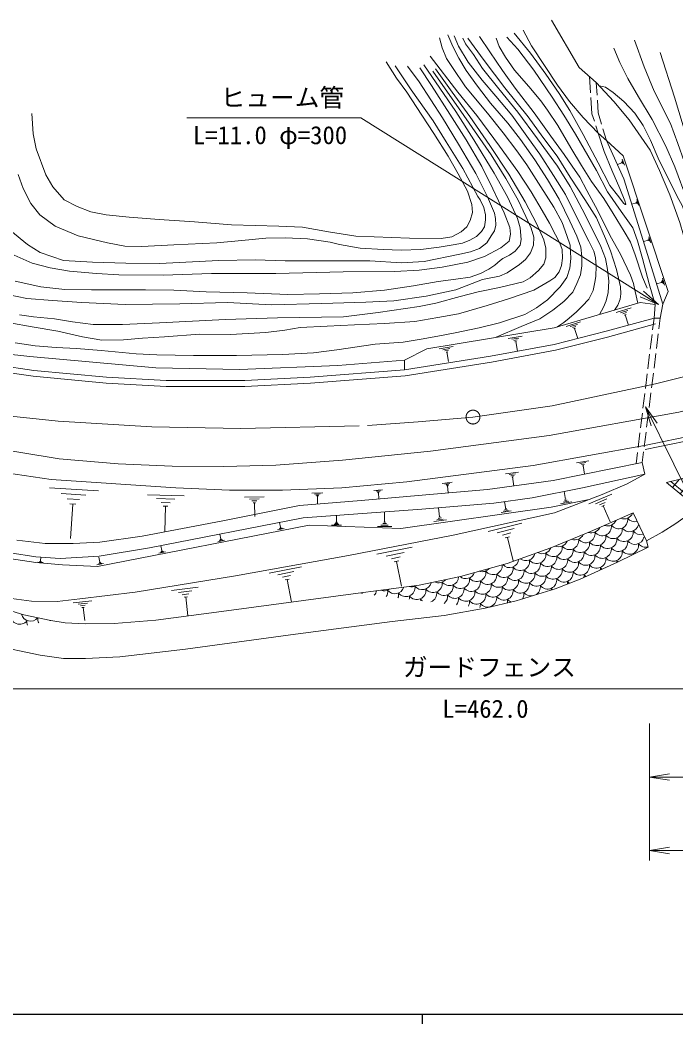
# Model space of a CAD drawing. Units: millimetres, scale not verified. Extents: x 40000 to 680000, y 20000 to 380000.
# Drawn here: x 227308 to 293680, y 204000 to 305500 of the extents above; entities that cross this region are included whole.
import ezdxf
from ezdxf.enums import TextEntityAlignment as Align

# ---------------------------------------------------------------- set-up
doc = ezdxf.new("R2010")
doc.units = ezdxf.units.MM
doc.header["$LTSCALE"] = 1000
doc.linetypes.add('CHAIN', pattern=[18.5, 12, -1.5, 3.5, -1.5])
for name, color, linetype, lineweight in [('M-BMK', 2, 'CHAIN', 13), ('M-STR-HTXT', 7, 'Continuous', 13), ('M-TTL-BAND', 7, 'Continuous', 25), ('M-WORK', 1, 'Continuous', 13)]:
    doc.layers.add(name, color=color, linetype=linetype, lineweight=lineweight)
doc.styles.add('ＭＳ ゴシック', font='')
doc.styles.get('ＭＳ ゴシック').set_extended_font_data('MS Gothic')

# ---------------------------------------------------------------- blocks, each defined once
blk = doc.blocks.new('open_arrow')
at = {"color": 0, "linetype": 'Continuous', "lineweight": -2}
blk.add_lwpolyline([(7.5, 1.25), (0, 0), (7.5, -1.25)], dxfattribs=at)

msp = doc.modelspace()

# ---------------------------------------------------------------- hatches: boundary and pattern name
at = {"layer": 'M-WORK'}
h = msp.add_hatch(dxfattribs=at)
h.set_pattern_fill('USER', color=256, style=0, pattern_type=2)
h.set_pattern_definition([(50, (298561, 258229), (-766.04, 642.79), []), (140, (298561, 258229), (-642.79, -766.04), [])])
h.paths.add_polyline_path([(292726, 258750), (304355, 261560), (304759, 258249), (295809, 256203)])

# ---------------------------------------------------------------- linework, layer by layer
at = {"layer": 'M-BMK'}
msp.add_lwpolyline([(137117, 277014), (143907, 276969), (151466, 276637), (156435, 276166), (163551, 275114), (173612, 273452), (205886, 268493), (222478, 265876), (231176, 264940), (240636, 264363), (249637, 264195), (262457, 264507), (267579, 264881), (273143, 265358), (281146, 266487), (291612, 268729), (311588, 273713), (320118, 275853), (324259, 276952), (342834, 281673), (370819, 288622)], dxfattribs=at)
msp.add_circle((273143, 265358), 700, dxfattribs=at)
at = {"layer": 'M-STR-HTXT'}
for p, q in [((75129, 237894), (527173, 237894)), ((291009, 234384), (291009, 227964)), ((291009, 232180), (291009, 220530)), ((291009, 228964), (521471, 228964)), ((291009, 221530), (555314, 221530))]:
    msp.add_line(p, q, dxfattribs=at)
for points in [[(291920, 276735), (261800, 295600), (244200, 295600)], [(290600, 266400), (299200, 249000), (321700, 249000)]]:
    msp.add_lwpolyline(points, dxfattribs=at)
at = {"layer": 'M-TTL-BAND'}
for p, q in [((40000, 205000), (579000, 205000)), ((268000, 205000), (268000, 204000))]:
    msp.add_line(p, q, dxfattribs=at)
at = {"layer": 'M-WORK'}
for p, q in [((285043, 298158), (284935, 299795)), ((285702, 297914), (285618, 299194)), ((285184, 296022), (285076, 297659)), ((285820, 296135), (285735, 297415)), ((285428, 295275), (285184, 296022)), ((286159, 294971), (285820, 296135)), ((285826, 294051), (285582, 294799)), ((286638, 293327), (286298, 294491)), ((288252, 291435), (288490, 290823)), ((288188, 291057), (287759, 290890)), ((288173, 291095), (288202, 291019)), ((288219, 291157), (288279, 291004)), ((288250, 291258), (288370, 290952)), ((289739, 287366), (289931, 286760)), ((289653, 287005), (289229, 286871)), ((289641, 287043), (289665, 286967)), ((289690, 287100), (289738, 286949)), ((289727, 287195), (289822, 286892)), ((290860, 283235), (290436, 283100)), ((290848, 283273), (290872, 283197)), ((290897, 283330), (290945, 283178)), ((290933, 283425), (291029, 283122)), ((290946, 283595), (291138, 282989)), ((292302, 279196), (292413, 278846)), ((292316, 279393), (292538, 278693)), ((292217, 278977), (291727, 278821)), ((292203, 279020), (292231, 278933)), ((292259, 279086), (292315, 278911)), ((287631, 275924), (289149, 276407)), ((288059, 275893), (288818, 276135)), ((286613, 274031), (291464, 275354)), ((288297, 275801), (288676, 275922)), ((288440, 275680), (288630, 275740)), ((288535, 275710), (288873, 274648)), ((291321, 274196), (291464, 275354)), ((292094, 275370), (291956, 274265)), ((282564, 274534), (284020, 274998)), ((282974, 274504), (283702, 274736)), ((283202, 274416), (283566, 274532)), ((283340, 274300), (283522, 274358)), ((283431, 274329), (283755, 273309)), ((286765, 273451), (291622, 274775)), ((276694, 273301), (278106, 273542)), ((277071, 273220), (277777, 273340)), ((277272, 273109), (277625, 273169)), ((281352, 272702), (286613, 274031)), ((281481, 272116), (286765, 273451)), ((291076, 272211), (291259, 273700)), ((291894, 273769), (291708, 272280)), ((269722, 272254), (271134, 272495)), ((270099, 272173), (270805, 272293)), ((270300, 272062), (270653, 272122)), ((274929, 271502), (281352, 272702)), ((275030, 270911), (281481, 272116)), ((277384, 272983), (277560, 273013)), ((277472, 272998), (277641, 272009)), ((220458, 271299), (228690, 270081)), ((266198, 270137), (274929, 271502)), ((270412, 271936), (270589, 271966)), ((270500, 271951), (270669, 270962)), ((290831, 270226), (291014, 271715)), ((291646, 271784), (291460, 270296)), ((220361, 270707), (228618, 269485)), ((228690, 270081), (236055, 269380)), ((256673, 269398), (266198, 270137)), ((266268, 269540), (275030, 270911)), ((228618, 269485), (236010, 268781)), ((236055, 269380), (242109, 269048)), ((242109, 269048), (250047, 269048)), ((250047, 269048), (256673, 269398)), ((256712, 268799), (266268, 269540)), ((290585, 268242), (290769, 269730)), ((291398, 269800), (291212, 268311)), ((236010, 268781), (242093, 268448)), ((242093, 268448), (250063, 268448)), ((250063, 268448), (256712, 268799)), ((290340, 266257), (290524, 267745)), ((291150, 267815), (290964, 266327)), ((290095, 264272), (290279, 265760)), ((290902, 265831), (290716, 264342)), ((289850, 262287), (290034, 263775)), ((290654, 263846), (290468, 262358)), ((290484, 262485), (295739, 263553)), ((290563, 262093), (295828, 263163)), ((283613, 260730), (284851, 260925)), ((289646, 260633), (289789, 261791)), ((290406, 261861), (290268, 260757)), ((283942, 260655), (284561, 260753)), ((284116, 260556), (284426, 260605)), ((284213, 260444), (284368, 260468)), ((284291, 260456), (284427, 259590)), ((276441, 259630), (277763, 259792)), ((276788, 259538), (277449, 259619)), ((276969, 259426), (277300, 259467)), ((277068, 259304), (277233, 259325)), ((277151, 259314), (277264, 258389)), ((230275, 258216), (235236, 257885)), ((263122, 257929), (263990, 257992)), ((263345, 257858), (263779, 257889)), ((270029, 258657), (271039, 258765)), ((270292, 258583), (270797, 258637)), ((270429, 258496), (270682, 258522)), ((270503, 258401), (270629, 258415)), ((270566, 258408), (270641, 257701)), ((282510, 257032), (282354, 257825)), ((231482, 257637), (233962, 257471)), ((232069, 257099), (233309, 257017)), ((240210, 257510), (243922, 257402)), ((241127, 257112), (242983, 257058)), ((250024, 257260), (252004, 257296)), ((250522, 257071), (251512, 257089)), ((250774, 256878), (251269, 256887)), ((256825, 257680), (257952, 257701)), ((257109, 257573), (257672, 257583)), ((257252, 257463), (257534, 257468)), ((257324, 257351), (257465, 257354)), ((257395, 257352), (257409, 256563)), ((263460, 257779), (263677, 257794)), ((263520, 257696), (263629, 257704)), ((263575, 257700), (263618, 257092)), ((276455, 256089), (276340, 256796)), ((283144, 256803), (282011, 256580)), ((282838, 256861), (282272, 256749)), ((282674, 256946), (282391, 256891)), ((282581, 257046), (282440, 257018)), ((284869, 256579), (287177, 257564)), ((285544, 256594), (286698, 257087)), ((232346, 256582), (232966, 256541)), ((232656, 256562), (232425, 253089)), ((241580, 256727), (242508, 256700)), ((241801, 256349), (242265, 256336)), ((242033, 256342), (241958, 253744)), ((250901, 256682), (251148, 256687)), ((251025, 256684), (251050, 255298)), ((269760, 255264), (269641, 256172)), ((277010, 255868), (276000, 255703)), ((276741, 255928), (276236, 255845)), ((276598, 256008), (276346, 255967)), ((276519, 256099), (276392, 256078)), ((285931, 256486), (286508, 256733)), ((286174, 256317), (286463, 256440)), ((286318, 256379), (287008, 254763)), ((259334, 254730), (259343, 255416)), ((264199, 254735), (264192, 255764)), ((270461, 254960), (269163, 254789)), ((270119, 255047), (269470, 254962)), ((269940, 255156), (269615, 255113)), ((269841, 255275), (269679, 255253)), ((254049, 254091), (253363, 253950)), ((253863, 254124), (253520, 254054)), ((253664, 254226), (253565, 254707)), ((253764, 254175), (253592, 254140)), ((253707, 254235), (253621, 254218)), ((259820, 254430), (258840, 254443)), ((259576, 254531), (259087, 254538)), ((259455, 254631), (259210, 254634)), ((259395, 254730), (259273, 254731)), ((264938, 254298), (263467, 254288)), ((264569, 254443), (263833, 254438)), ((264384, 254589), (264016, 254586)), ((264291, 254735), (264107, 254734)), ((274672, 253797), (278072, 254632)), ((275605, 253666), (277306, 254083)), ((247997, 252901), (247311, 252760)), ((247812, 252934), (247468, 252864)), ((247612, 253036), (247514, 253517)), ((247712, 252985), (247540, 252950)), ((247655, 253045), (247569, 253027)), ((276114, 253430), (276964, 253639)), ((276410, 253142), (276835, 253247)), ((276622, 253194), (277207, 250814)), ((242041, 251725), (241355, 251585)), ((241856, 251759), (241513, 251689)), ((241656, 251861), (241558, 252341)), ((241756, 251810), (241584, 251775)), ((241699, 251870), (241613, 251852)), ((263401, 251494), (266987, 252193)), ((229507, 250704), (229235, 250721)), ((229442, 250763), (229307, 250771)), ((229412, 250819), (229344, 250823)), ((229378, 250821), (229402, 251202)), ((235380, 250698), (235282, 251178)), ((235423, 250707), (235337, 250689)), ((264368, 251310), (266161, 251659)), ((264886, 251039), (265782, 251213)), ((265180, 250724), (265628, 250811)), ((265404, 250767), (265893, 248257)), ((229639, 250641), (229096, 250675)), ((235765, 250562), (235079, 250422)), ((235580, 250596), (235237, 250526)), ((235480, 250647), (235308, 250612)), ((252520, 249589), (255773, 250222)), ((253396, 249422), (255023, 249739)), ((253866, 249176), (254680, 249334)), ((254133, 248890), (254540, 248969)), ((254336, 248930), (254780, 246652)), ((242619, 247821), (245335, 248145)), ((243331, 247630), (244689, 247793)), ((232675, 246563), (234576, 246790)), ((243702, 247399), (244381, 247480)), ((243905, 247148), (244244, 247188)), ((244074, 247168), (244301, 245267)), ((233173, 246430), (234124, 246543)), ((233433, 246268), (233909, 246325)), ((233575, 246092), (233812, 246121)), ((233694, 246106), (233852, 244775))]:
    msp.add_line(p, q, dxfattribs=at)
for points in [[(281098, 305500), (283894, 300710), (285618, 299194), (287390, 297283), (288941, 295428), (291073, 292355), (292014, 290278), (293066, 287814), (294063, 285018), (294810, 282470), (295558, 279203), (296177, 276040)], [(226800, 272860), (228843, 272548), (230959, 272392), (233010, 272278), (235504, 272081), (239073, 271752), (241165, 271662), (244865, 271580), (249205, 271588), (253881, 271679), (257006, 271843), (259369, 272154), (263249, 272721), (266072, 272950), (267901, 273229), (269583, 273525), (271338, 273869), (273759, 274386), (275834, 274903), (278394, 275740), (279567, 276396), (280691, 277224), (281979, 278537), (282627, 279464), (282955, 280432), (283029, 281408), (282971, 282733), (282651, 283705), (282172, 285046), (281335, 286572), (280006, 288652), (278591, 290867), (277594, 292282), (276203, 294115), (274604, 296076), (272401, 298747), (271059, 300703), (270469, 301601), (270026, 302709), (269755, 303693)], [(275504, 273422), (278009, 274505), (279910, 275299), (281221, 276167), (282328, 277034), (283251, 277976), (283657, 278880), (284027, 279748), (284156, 280652), (284156, 281594), (284045, 282553), (283657, 283661), (282938, 285174), (281867, 287408), (280667, 289383), (279394, 291358), (277935, 293425), (276680, 295087), (274927, 297099), (273598, 298834), (272453, 300403), (271696, 301639), (271087, 302839), (270607, 304021)], [(271244, 303914), (271669, 302862), (272665, 301238), (274068, 299429), (275453, 297805), (277059, 295885), (278775, 293522), (279901, 291935), (281304, 289794), (282504, 287856), (283704, 285401), (284866, 283149), (285365, 282133), (285549, 281506), (285605, 280638), (285568, 279586), (285476, 278996), (285291, 278146), (284866, 277297), (284202, 276559), (283611, 275987), (282891, 275359), (282319, 274916), (281630, 274457)], [(285958, 275738), (286365, 276464), (286635, 277104), (286832, 277965), (286882, 279085), (286758, 280266), (286562, 281398), (286094, 282592), (285405, 283995), (284187, 286370), (282968, 288683), (281701, 290714), (279680, 293504), (277686, 296180), (275748, 298543), (274105, 300592), (273182, 302013), (272389, 303084), (272112, 303656)], [(272613, 303678), (274274, 301407), (276360, 298638), (278723, 295704), (280218, 293673), (281658, 291753), (282968, 289612), (284463, 287360), (285645, 285514), (286568, 283410), (287066, 282173), (287675, 280272), (288063, 278519), (288100, 277817), (288051, 277288), (287792, 276673), (287466, 276185)], [(289826, 276884), (289555, 278062), (289395, 278849), (289075, 279698), (288078, 281840), (287008, 283673), (285765, 286196), (284657, 288263), (283968, 289617), (283193, 290737), (282381, 291906), (281027, 293776), (279329, 296114), (277409, 298600), (276142, 300397), (274842, 302284), (273808, 303853)], [(275503, 303655), (275780, 302843), (276426, 301754), (277349, 300443), (278789, 298800), (280007, 297342), (280678, 296394), (281712, 294856), (283053, 292588), (284124, 290812), (285145, 289187), (286388, 287465), (287319, 285931), (288450, 284122), (289078, 283051), (289567, 281768), (290305, 279489), (290783, 278410)], [(276553, 303783), (277679, 302565), (279303, 300423), (281149, 297701), (282340, 295901), (283530, 293963), (285634, 290280), (286742, 288121), (288145, 286137), (289326, 284506), (289781, 283165), (290283, 281383), (290975, 278836), (291568, 276727)], [(277310, 304161), (278953, 302168), (280522, 300026), (281851, 298070), (282940, 296372), (284306, 293935), (285819, 291074), (287001, 288767), (287905, 287622), (288389, 286972), (288537, 286841), (288586, 286836), (288619, 286855), (288615, 286895), (288499, 287208), (288017, 288467), (287205, 290312), (286415, 292217), (285826, 294051)], [(286693, 293278), (285826, 294051), (284276, 295663), (282922, 297263), (281704, 298924), (279055, 302879), (278206, 304491)], [(297253, 282094), (297016, 282830), (296370, 283845), (295484, 285617), (294801, 287278), (293555, 290675), (292651, 292760), (291266, 295437), (289900, 297726), (288811, 299590), (288018, 301214), (287390, 302673)], [(298301, 282393), (297800, 283175), (297147, 284172), (296397, 285587), (295646, 287371), (295449, 287666), (294982, 289488), (294502, 291186), (293862, 293019), (293123, 295050), (291468, 298322), (290450, 300780), (289471, 303475)], [(226271, 274903), (228523, 274472), (231145, 274029), (233643, 273488), (235575, 273143), (237777, 273180), (239697, 273352), (241937, 273488), (245456, 273734), (248619, 273709), (252163, 273918), (254107, 274152), (255670, 274423), (258389, 274546), (261158, 274694), (264185, 274817), (267249, 275038), (269600, 275432), (271679, 275814), (274584, 276626), (276749, 277309), (279284, 278195), (280909, 279118), (281417, 279487), (281852, 280036), (282090, 280676), (282213, 281431), (282164, 282301), (281926, 282949), (281491, 283786), (280876, 284959), (280154, 286239), (279038, 288142), (277689, 290197), (275818, 292744), (273517, 295857), (271622, 298196), (268816, 301850)], [(292079, 302238), (293536, 297695), (294837, 293348), (296046, 289186), (296895, 287359), (297855, 285421), (298526, 284159), (298870, 283286), (299164, 282640)], [(226368, 284198), (228057, 282813), (229331, 282010), (231712, 281207), (234647, 281013), (238025, 280930), (241403, 280903), (247439, 281180), (251112, 281253), (254120, 281143), (258846, 281143), (262704, 281143), (265897, 280940), (268204, 281106), (271804, 281844), (272899, 282069), (273797, 282413), (274536, 282979), (274979, 283668), (275327, 284198), (275442, 284747), (275417, 285436), (275335, 285961), (274601, 287616), (273438, 289979), (271685, 292969), (270060, 295627), (267679, 299245), (266516, 300851)], [(226696, 281729), (228524, 280935), (230351, 280455), (232308, 280104), (235039, 279864), (237310, 279735), (241777, 279717), (246687, 279883), (253184, 279883), (260014, 280031), (265238, 280068), (267693, 280197), (270018, 280511), (272621, 281009), (274319, 281581), (275962, 282486), (276793, 283150), (276940, 283852), (276885, 284516), (276313, 286011), (275150, 288429), (274024, 290681), (272455, 293376), (270812, 295997), (268948, 298877), (267766, 300667)], [(268154, 300963), (271403, 296251), (273230, 293385), (275279, 290035), (276636, 287626), (277660, 285448), (277919, 284488), (278029, 283325), (277919, 282753), (277420, 282144), (276848, 281738), (276165, 281406), (275888, 281184), (275353, 280704), (274762, 280298), (273895, 279874), (272861, 279505), (271421, 279320), (269631, 279080), (267120, 278619), (264185, 278194), (260992, 277917), (257614, 277825), (254402, 277751), (250305, 277936), (246151, 278009), (242866, 278176), (240005, 278212), (234541, 278231), (231828, 278268), (229410, 278526), (226807, 279098)], [(265251, 300885), (266900, 298449), (269109, 295298), (270419, 293176), (272118, 290481), (273631, 287656), (273866, 287328), (274235, 286541), (274399, 285819), (274424, 285294), (274309, 284605), (274014, 284129), (273513, 283628), (272808, 283243), (272094, 282956), (271151, 282759), (269735, 282546), (267865, 282287), (265884, 282250), (264038, 282287), (261724, 282435), (259620, 282816), (258673, 283038), (256384, 283370), (254119, 283468), (252163, 283456), (249751, 283222), (247216, 282964), (242885, 282784), (239624, 282600), (237902, 282649), (236167, 282981), (233201, 283695), (230875, 284667), (229300, 285799), (228402, 286956), (227639, 288482), (227116, 289873)], [(227247, 275703), (228668, 275481), (230810, 275278), (232619, 275001), (234704, 274725), (237676, 274725), (241423, 274891), (248105, 275241), (253348, 275408), (260048, 275500), (263555, 275924), (267708, 276552), (269369, 276866), (271843, 277567), (273670, 278010), (275830, 278453), (278211, 279044), (278931, 279450), (279780, 280170), (280297, 280816), (280518, 281444), (280500, 282422), (280315, 283289), (279577, 284932), (278414, 287110), (276771, 289934), (274852, 292832), (272821, 295767), (271049, 298204), (269351, 300567)], [(228500, 296049), (228635, 293982), (228931, 292493), (229921, 289859), (230610, 288629), (231767, 287324), (233084, 286660), (234462, 286106), (236037, 285811), (238363, 285577), (241390, 285331), (244959, 285085), (248712, 284802), (253487, 284654), (255874, 284555), (258507, 284100), (261301, 283645), (263134, 283596), (266728, 283448), (269927, 283423), (270985, 283596), (271933, 284076), (272524, 284592), (272856, 285245), (273090, 286057), (273040, 286857), (272573, 288186), (271650, 289958), (270616, 291730), (269164, 294031), (267971, 295901), (266445, 298227), (265411, 299642), (264340, 301267)], [(226031, 277744), (227987, 277357), (230590, 277135), (233543, 276932), (237936, 276729), (243492, 276821), (248310, 276932), (252768, 276711), (257835, 276849), (262292, 276988), (265144, 277126), (268411, 277597), (271402, 278234), (274106, 279258), (274604, 279387), (275822, 279609), (276598, 279941), (277834, 280790), (278462, 281307), (278960, 281953), (279256, 282747), (279293, 283559), (279016, 284463), (278499, 285626), (277705, 287306), (276450, 289484), (274973, 291865), (272232, 295861), (269076, 300347)], [(285939, 298848), (286555, 298704), (287312, 298187), (288419, 297264), (289527, 296101), (290357, 294846), (291096, 293351), (291871, 291524), (293762, 287725), (294343, 286686), (294842, 285233), (295280, 284139), (295852, 283013), (296203, 282404), (296476, 281873)], [(291464, 275354), (292094, 275370), (292352, 276791), (290372, 283224), (288420, 289453), (286638, 293327), (288336, 291783), (292879, 278040), (292352, 276791)], [(381757, 281659), (382315, 278636), (366533, 274565), (347921, 270686), (339134, 268904), (316666, 264315), (304355, 261560), (292726, 258750)], [(154021, 272929), (165151, 271517), (175617, 269939), (191399, 267613), (208178, 264872), (223669, 262380), (231270, 261134), (237250, 260635), (242691, 260386), (247924, 260345), (253198, 260511), (259926, 261009), (268856, 261923), (280858, 263501), (293982, 265868), (303161, 268153), (312256, 270271), (327332, 273220), (338089, 275296), (351088, 277788), (365666, 280529)], [(266208, 271127), (268461, 272274), (281351, 274374), (290045, 276949), (291568, 276727), (291464, 275354)], [(220458, 271299), (220564, 272313), (228300, 271499), (241050, 270336), (249523, 270170), (259477, 270585), (266208, 271127), (266198, 270137)], [(218413, 261013), (220415, 260518), (230466, 259051), (243064, 258192), (248490, 257971), (253862, 257971), (259870, 258220), (266432, 258801), (279224, 260463), (290484, 262485)], [(226318, 251629), (228893, 251242), (231358, 251048), (235317, 251297), (240411, 252128), (255944, 255173), (267961, 256032), (275243, 256641), (279147, 257194), (284214, 258191), (290545, 259576), (290268, 260757), (281262, 258957), (277801, 258459), (274617, 258043), (269135, 257573), (261826, 256936), (255596, 256410), (247816, 254859), (239675, 253309), (235384, 252727), (232670, 252589), (229846, 252561), (226994, 252921)], [(206171, 256743), (208066, 255878), (209850, 254672), (211844, 253220), (213530, 251965), (215363, 251005), (217098, 250218), (220931, 248581), (223220, 247806), (225417, 247160), (228462, 246754), (231065, 246698), (233372, 246975), (238947, 247640), (249108, 249292), (260543, 251368), (271148, 253417), (281392, 255688), (286210, 257543), (288745, 258622), (290545, 259576)], [(290687, 252829), (292283, 253711), (293668, 254615), (294942, 255520), (295809, 256203), (292726, 258750)], [(220497, 252957), (222971, 251997), (226201, 251074), (228914, 250668), (231591, 250409), (235153, 250262), (256579, 254433), (265855, 254101), (281055, 256261), (284904, 257040)], [(223365, 246665), (227685, 245364), (230426, 244782), (231865, 244561), (233942, 244450), (236822, 244478), (241058, 244838), (248201, 245779), (261519, 247551), (267693, 248354), (271874, 249240), (276609, 250569), (281011, 252147), (285026, 253781), (289356, 255671)], [(289356, 255671), (290687, 252829), (290876, 252197)], [(290876, 252197), (287776, 250702), (283992, 248966), (281445, 247988), (277513, 246770), (274385, 246032), (270231, 245284), (264971, 244675), (255197, 243401), (244039, 241906), (237421, 241131), (233933, 240937), (231718, 240937), (229337, 241269), (224491, 242294)]]:
    msp.add_lwpolyline(points, dxfattribs=at)
for centre, start, end in [((286777, 255284), 250.36248, 336.80955), ((287879, 254991), 217.25003, 8.74997), ((288434, 255987), 248.72836, 338.44367), ((289536, 255695), 217.25003, 282.79877), ((285120, 254581), 251.54451, 335.12424), ((286222, 254288), 217.25003, 8.74997), ((287324, 253995), 217.25003, 8.74997), ((288426, 253702), 217.25003, 8.74997), ((288981, 254698), 217.25003, 345.77039), ((290083, 254406), 217.25003, 283.75791), ((281806, 253174), 246.66479, 337.61768), ((282908, 252881), 217.25003, 8.74997), ((283463, 253877), 249.04905, 335.23343), ((284565, 253585), 217.25003, 8.74997), ((285667, 253292), 217.25003, 8.74997), ((286769, 252999), 217.25003, 8.74997), ((287871, 252706), 217.25003, 8.74997), ((289528, 253410), 217.25003, 347.33562), ((280150, 252471), 239.57432, 339.90806), ((281251, 252178), 217.25003, 8.74997), ((282353, 251885), 217.25003, 8.74997), ((283455, 251593), 217.25003, 8.74997), ((284010, 252589), 217.25003, 8.74997), ((285112, 252296), 217.25003, 8.74997), ((286214, 252003), 217.25003, 8.74997), ((287316, 251710), 217.25003, 8.74997), ((288973, 252414), 217.25003, 8.74997), ((290630, 253117), 217.25003, 284.71428), ((276836, 251064), 222.22991, 354.94191), ((277938, 250771), 217.25003, 8.74997), ((278493, 251767), 231.72599, 347.71857), ((279595, 251475), 217.25003, 8.74997), ((280697, 251182), 217.25003, 8.74997), ((281799, 250889), 217.25003, 8.74997), ((282900, 250597), 217.25003, 8.74997), ((284557, 251300), 217.25003, 8.74997), ((285659, 251007), 217.25003, 8.74997), ((288418, 251418), 217.25003, 228.97912), ((286761, 250714), 356.71202, 8.74997), ((288418, 251418), 2.54146, 8.74997), ((290075, 252121), 217.25003, 223.2715), ((273522, 249657), 217.25003, 8.74997), ((274077, 250653), 251.18605, 320.173), ((275179, 250361), 217.25003, 4.14329), ((276281, 250068), 217.25003, 8.74997), ((277383, 249775), 217.25003, 8.74997), ((279040, 250479), 217.25003, 8.74997), ((280142, 250186), 217.25003, 8.74997), ((281244, 249893), 217.25003, 8.74997), ((282346, 249601), 217.25003, 8.74997), ((284002, 250304), 217.25003, 8.74997), ((285104, 250011), 353.06562, 8.74997), ((286761, 250714), 217.25003, 232.55435), ((269106, 248543), 217.25003, 8.74997), ((269661, 249539), 245.99981, 317.93045), ((270763, 249247), 217.25003, 357.19265), ((271865, 248954), 217.25003, 8.74997), ((272420, 249950), 230.72188, 340.42612), ((272967, 248661), 217.25003, 8.74997), ((274624, 249365), 217.25003, 8.74997), ((275726, 249072), 217.25003, 8.74997), ((276828, 248779), 217.25003, 8.74997), ((278485, 249483), 217.25003, 8.74997), ((279587, 249190), 217.25003, 8.74997), ((280689, 248897), 217.25003, 8.74997), ((281791, 248605), 351.91528, 8.74997), ((283448, 249308), 217.25003, 234.62223), ((283448, 249308), 349.27044, 8.74997), ((285104, 250011), 217.25003, 236.20075), ((262486, 248015), 315.09029, 346.26201), ((264143, 248718), 249.26389, 305.55499), ((263588, 247722), 326.88988, 8.74997), ((265245, 248425), 217.25003, 342.81869), ((266347, 248133), 217.25003, 8.74997), ((266902, 249129), 256.98235, 297.83653), ((267449, 247840), 217.25003, 8.74997), ((268004, 248836), 217.25003, 345.9672), ((268551, 247547), 291.10113, 8.74997), ((270208, 248251), 217.25003, 8.74997), ((271310, 247958), 217.25003, 8.74997), ((272412, 247665), 217.25003, 8.74997), ((274069, 248369), 217.25003, 8.74997), ((275171, 248076), 217.25003, 8.74997), ((276273, 247783), 217.25003, 8.74997), ((277930, 248487), 217.25003, 8.74997), ((279032, 248194), 298.43364, 8.74997), ((281791, 248605), 217.25003, 228.81139), ((280134, 247901), 358.03446, 8.74997), ((261384, 248308), 300.90397, 311.68005), ((264690, 247429), 337.57516, 8.74997), ((265792, 247137), 347.7209, 8.74997), ((266894, 246844), 357.69303, 8.74997), ((268551, 247547), 217.25003, 235.42515), ((269653, 247255), 217.25003, 218.53491), ((267996, 246551), 7.80326, 8.74997), ((269653, 247255), 307.99137, 8.74997), ((270755, 246962), 320.80834, 8.74997), ((271857, 246669), 331.98994, 8.74997), ((273514, 247373), 217.25003, 8.74997), ((274616, 247080), 217.25003, 8.74997), ((275718, 246787), 345.74004, 8.74997), ((277375, 247491), 217.25003, 245.43348), ((277375, 247491), 325.44516, 8.74997), ((279032, 248194), 217.25003, 275.9985), ((272959, 246377), 342.36891, 8.74997), ((274061, 246084), 5.51947, 8.74997), ((275718, 246787), 217.25003, 220.81635), ((227262, 245335), 172.37642, 323.87636), ((228358, 245649), 193.44467, 321.22346), ((228932, 244664), 172.37642, 201.76651), ((230028, 244979), 174.78267, 207.94872), ((231124, 245293), 211.94914, 214.34088)]:
    msp.add_arc(centre, 929, start, end, dxfattribs=at)

# ---------------------------------------------------------------- block references
at = {"layer": 'M-STR-HTXT', "xscale": 267, "yscale": 267}
for p, rotation in [((291920, 276735), 147.9), ((290600, 266400), 296.3)]:
    msp.add_blockref('open_arrow', p, dxfattribs=dict(at, rotation=rotation))
for p in [(291009, 228964), (291009, 221530)]:
    msp.add_blockref('open_arrow', p, dxfattribs=at)

# ---------------------------------------------------------------- texts
at = {"layer": 'M-STR-HTXT', "style": 'ＭＳ ゴシック'}
msp.add_text('ヒューム管', height=1833, dxfattribs=at).set_placement((247600, 296200), align=Align.BOTTOM_LEFT)
for s, p in [('L=11.0 φ=300', (252600, 292400)), ('ガードフェンス', (274800, 238600)), ('L=462.0', (274400, 234400))]:
    msp.add_text(s, height=1833, dxfattribs=at).set_placement(p, align=Align.BOTTOM_CENTER)

doc.saveas('drawing.dxf')
